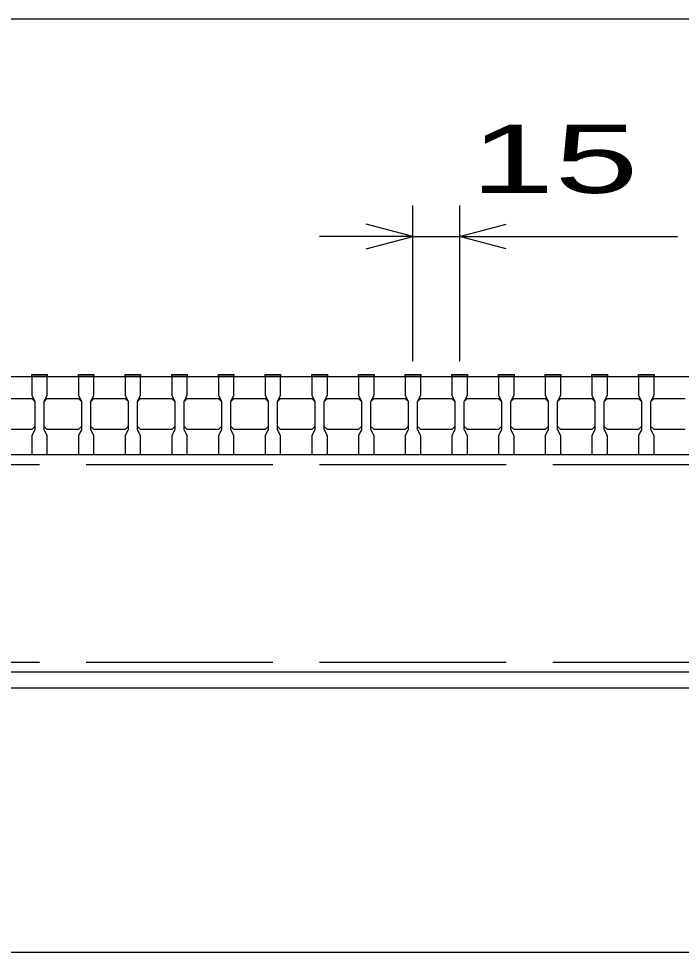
# Model space of a CAD drawing. Units: millimetres, scale not verified. Extents: x -1820 to 1731, y -1282 to 1054.
# Drawn here: x -1213.2 to -1000.2, y -687.5 to -387.5 of the extents above; entities that cross this region are included whole.
import ezdxf
from ezdxf.enums import TextEntityAlignment as Align

# ---------------------------------------------------------------- set-up
doc = ezdxf.new("R2010")
doc.units = ezdxf.units.MM
doc.header["$LTSCALE"] = 10
doc.linetypes.add('DASHED', pattern=[7.5, 6, -1.5])
doc.layers.add('16', color=3, linetype='Continuous', lineweight=25)
doc.layers.add('22', color=4, linetype='Continuous', lineweight=25)
doc.styles.add('ベクトル', font='')
doc.styles.get('ベクトル').set_extended_font_data('ベクトル')

msp = doc.modelspace()

# ---------------------------------------------------------------- linework, layer by layer
at = {"layer": '16'}
for p, q in [((-1419, -502.5), (-424, -502.5)), ((-1209, -502.5), (-1209, -501.8)), ((-1209, -501.8), (-1204, -501.8)), ((-1209, -502.5), (-1209, -508.5)), ((-1204, -502.5), (-1209, -502.5)), ((-1204, -501.8), (-1204, -502.5)), ((-1204, -508.5), (-1204, -502.5)), ((-1194, -502.5), (-1194, -501.8)), ((-1194, -501.8), (-1189, -501.8)), ((-1194, -502.5), (-1194, -508.5)), ((-1189, -502.5), (-1194, -502.5)), ((-1189, -501.8), (-1189, -502.5)), ((-1189, -508.5), (-1189, -502.5)), ((-1179, -502.5), (-1179, -501.8)), ((-1179, -501.8), (-1174, -501.8)), ((-1179, -502.5), (-1179, -508.5)), ((-1174, -502.5), (-1179, -502.5)), ((-1174, -501.8), (-1174, -502.5)), ((-1174, -508.5), (-1174, -502.5)), ((-1164, -502.5), (-1164, -501.8)), ((-1164, -501.8), (-1159, -501.8)), ((-1164, -502.5), (-1164, -508.5)), ((-1159, -502.5), (-1164, -502.5)), ((-1159, -501.8), (-1159, -502.5)), ((-1159, -508.5), (-1159, -502.5)), ((-1149, -502.5), (-1149, -501.8)), ((-1149, -501.8), (-1144, -501.8)), ((-1149, -502.5), (-1149, -508.5)), ((-1144, -502.5), (-1149, -502.5)), ((-1144, -501.8), (-1144, -502.5)), ((-1144, -508.5), (-1144, -502.5)), ((-1134, -502.5), (-1134, -501.8)), ((-1134, -501.8), (-1129, -501.8)), ((-1134, -502.5), (-1134, -508.5)), ((-1129, -502.5), (-1134, -502.5)), ((-1129, -501.8), (-1129, -502.5)), ((-1129, -508.5), (-1129, -502.5)), ((-1119, -502.5), (-1119, -501.8)), ((-1119, -501.8), (-1114, -501.8)), ((-1119, -502.5), (-1119, -508.5)), ((-1114, -502.5), (-1119, -502.5)), ((-1114, -501.8), (-1114, -502.5)), ((-1114, -508.5), (-1114, -502.5)), ((-1104, -502.5), (-1104, -501.8)), ((-1104, -501.8), (-1099, -501.8)), ((-1104, -502.5), (-1104, -508.5)), ((-1099, -502.5), (-1104, -502.5)), ((-1099, -501.8), (-1099, -502.5)), ((-1099, -508.5), (-1099, -502.5)), ((-1089, -502.5), (-1089, -501.8)), ((-1089, -501.8), (-1084, -501.8)), ((-1089, -502.5), (-1089, -508.5)), ((-1084, -502.5), (-1089, -502.5)), ((-1084, -501.8), (-1084, -502.5)), ((-1084, -508.5), (-1084, -502.5)), ((-1074, -502.5), (-1074, -501.8)), ((-1074, -501.8), (-1069, -501.8)), ((-1074, -502.5), (-1074, -508.5)), ((-1069, -502.5), (-1074, -502.5)), ((-1069, -501.8), (-1069, -502.5)), ((-1069, -508.5), (-1069, -502.5)), ((-1059, -502.5), (-1059, -501.8)), ((-1059, -501.8), (-1054, -501.8)), ((-1059, -502.5), (-1059, -508.5)), ((-1054, -502.5), (-1059, -502.5)), ((-1054, -501.8), (-1054, -502.5)), ((-1054, -508.5), (-1054, -502.5)), ((-1044, -502.5), (-1044, -501.8)), ((-1044, -501.8), (-1039, -501.8)), ((-1044, -502.5), (-1044, -508.5)), ((-1039, -502.5), (-1044, -502.5)), ((-1039, -501.8), (-1039, -502.5)), ((-1039, -508.5), (-1039, -502.5)), ((-1029, -502.5), (-1029, -501.8)), ((-1029, -501.8), (-1024, -501.8)), ((-1029, -502.5), (-1029, -508.5)), ((-1024, -502.5), (-1029, -502.5)), ((-1024, -501.8), (-1024, -502.5)), ((-1024, -508.5), (-1024, -502.5)), ((-1014, -502.5), (-1014, -501.8)), ((-1014, -501.8), (-1009, -501.8)), ((-1014, -502.5), (-1014, -508.5)), ((-1009, -502.5), (-1014, -502.5)), ((-1009, -501.8), (-1009, -502.5)), ((-1009, -508.5), (-1009, -502.5)), ((-1219, -509.5), (-1209, -509.5)), ((-1209, -508.5), (-1208, -510.5)), ((-1209, -509.5), (-1208, -510.5)), ((-1205, -510.5), (-1204, -508.5)), ((-1205, -510.5), (-1204, -509.5)), ((-1204, -509.5), (-1194, -509.5)), ((-1194, -508.5), (-1193, -510.5)), ((-1194, -509.5), (-1193, -510.5)), ((-1190, -510.5), (-1189, -508.5)), ((-1190, -510.5), (-1189, -509.5)), ((-1189, -509.5), (-1179, -509.5)), ((-1179, -508.5), (-1178, -510.5)), ((-1179, -509.5), (-1178, -510.5)), ((-1175, -510.5), (-1174, -508.5)), ((-1175, -510.5), (-1174, -509.5)), ((-1174, -509.5), (-1164, -509.5)), ((-1164, -508.5), (-1163, -510.5)), ((-1164, -509.5), (-1163, -510.5)), ((-1160, -510.5), (-1159, -508.5)), ((-1160, -510.5), (-1159, -509.5)), ((-1159, -509.5), (-1149, -509.5)), ((-1149, -508.5), (-1148, -510.5)), ((-1149, -509.5), (-1148, -510.5)), ((-1145, -510.5), (-1144, -508.5)), ((-1145, -510.5), (-1144, -509.5)), ((-1144, -509.5), (-1134, -509.5)), ((-1134, -508.5), (-1133, -510.5)), ((-1134, -509.5), (-1133, -510.5)), ((-1130, -510.5), (-1129, -508.5)), ((-1130, -510.5), (-1129, -509.5)), ((-1129, -509.5), (-1119, -509.5)), ((-1119, -508.5), (-1118, -510.5)), ((-1119, -509.5), (-1118, -510.5)), ((-1115, -510.5), (-1114, -508.5)), ((-1115, -510.5), (-1114, -509.5)), ((-1114, -509.5), (-1104, -509.5)), ((-1104, -508.5), (-1103, -510.5)), ((-1104, -509.5), (-1103, -510.5)), ((-1100, -510.5), (-1099, -508.5)), ((-1100, -510.5), (-1099, -509.5)), ((-1099, -509.5), (-1089, -509.5)), ((-1089, -508.5), (-1088, -510.5)), ((-1089, -509.5), (-1088, -510.5)), ((-1085, -510.5), (-1084, -508.5)), ((-1085, -510.5), (-1084, -509.5)), ((-1084, -509.5), (-1074, -509.5)), ((-1074, -508.5), (-1073, -510.5)), ((-1074, -509.5), (-1073, -510.5)), ((-1070, -510.5), (-1069, -508.5)), ((-1070, -510.5), (-1069, -509.5)), ((-1069, -509.5), (-1059, -509.5)), ((-1059, -508.5), (-1058, -510.5)), ((-1059, -509.5), (-1058, -510.5)), ((-1055, -510.5), (-1054, -508.5)), ((-1055, -510.5), (-1054, -509.5)), ((-1054, -509.5), (-1044, -509.5)), ((-1044, -508.5), (-1043, -510.5)), ((-1044, -509.5), (-1043, -510.5)), ((-1040, -510.5), (-1039, -508.5)), ((-1040, -510.5), (-1039, -509.5)), ((-1039, -509.5), (-1029, -509.5)), ((-1029, -508.5), (-1028, -510.5)), ((-1029, -509.5), (-1028, -510.5)), ((-1025, -510.5), (-1024, -508.5)), ((-1025, -510.5), (-1024, -509.5)), ((-1024, -509.5), (-1014, -509.5)), ((-1014, -508.5), (-1013, -510.5)), ((-1014, -509.5), (-1013, -510.5)), ((-1010, -510.5), (-1009, -508.5)), ((-1010, -510.5), (-1009, -509.5)), ((-1009, -509.5), (-999, -509.5)), ((-1208, -510.5), (-1208, -519.5)), ((-1205, -519.5), (-1205, -510.5)), ((-1193, -510.5), (-1193, -519.5)), ((-1190, -519.5), (-1190, -510.5)), ((-1178, -510.5), (-1178, -519.5)), ((-1175, -519.5), (-1175, -510.5)), ((-1163, -510.5), (-1163, -519.5)), ((-1160, -519.5), (-1160, -510.5)), ((-1148, -510.5), (-1148, -519.5)), ((-1145, -519.5), (-1145, -510.5)), ((-1133, -510.5), (-1133, -519.5)), ((-1130, -519.5), (-1130, -510.5)), ((-1118, -510.5), (-1118, -519.5)), ((-1115, -519.5), (-1115, -510.5)), ((-1103, -510.5), (-1103, -519.5)), ((-1100, -519.5), (-1100, -510.5)), ((-1088, -510.5), (-1088, -519.5)), ((-1085, -519.5), (-1085, -510.5)), ((-1073, -510.5), (-1073, -519.5)), ((-1070, -519.5), (-1070, -510.5)), ((-1058, -510.5), (-1058, -519.5)), ((-1055, -519.5), (-1055, -510.5)), ((-1043, -510.5), (-1043, -519.5)), ((-1040, -519.5), (-1040, -510.5)), ((-1028, -510.5), (-1028, -519.5)), ((-1025, -519.5), (-1025, -510.5)), ((-1013, -510.5), (-1013, -519.5)), ((-1010, -519.5), (-1010, -510.5)), ((-1208, -518.5), (-1209, -519.5)), ((-1204, -519.5), (-1205, -518.5)), ((-1193, -518.5), (-1194, -519.5)), ((-1189, -519.5), (-1190, -518.5)), ((-1178, -518.5), (-1179, -519.5)), ((-1174, -519.5), (-1175, -518.5)), ((-1163, -518.5), (-1164, -519.5)), ((-1159, -519.5), (-1160, -518.5)), ((-1148, -518.5), (-1149, -519.5)), ((-1144, -519.5), (-1145, -518.5)), ((-1133, -518.5), (-1134, -519.5)), ((-1129, -519.5), (-1130, -518.5)), ((-1118, -518.5), (-1119, -519.5)), ((-1114, -519.5), (-1115, -518.5)), ((-1103, -518.5), (-1104, -519.5)), ((-1099, -519.5), (-1100, -518.5)), ((-1088, -518.5), (-1089, -519.5)), ((-1084, -519.5), (-1085, -518.5)), ((-1073, -518.5), (-1074, -519.5)), ((-1069, -519.5), (-1070, -518.5)), ((-1058, -518.5), (-1059, -519.5)), ((-1054, -519.5), (-1055, -518.5)), ((-1043, -518.5), (-1044, -519.5)), ((-1039, -519.5), (-1040, -518.5)), ((-1028, -518.5), (-1029, -519.5)), ((-1024, -519.5), (-1025, -518.5)), ((-1013, -518.5), (-1014, -519.5)), ((-1009, -519.5), (-1010, -518.5)), ((-1209, -519.5), (-1219, -519.5)), ((-1208, -519.5), (-1209, -521.5)), ((-1209, -521.5), (-1209, -527.5)), ((-1204, -521.5), (-1205, -519.5)), ((-1194, -519.5), (-1204, -519.5)), ((-1204, -527.5), (-1204, -521.5)), ((-1193, -519.5), (-1194, -521.5)), ((-1194, -521.5), (-1194, -527.5)), ((-1189, -521.5), (-1190, -519.5)), ((-1179, -519.5), (-1189, -519.5)), ((-1189, -527.5), (-1189, -521.5)), ((-1178, -519.5), (-1179, -521.5)), ((-1179, -521.5), (-1179, -527.5)), ((-1174, -521.5), (-1175, -519.5)), ((-1164, -519.5), (-1174, -519.5)), ((-1174, -527.5), (-1174, -521.5)), ((-1163, -519.5), (-1164, -521.5)), ((-1164, -521.5), (-1164, -527.5)), ((-1159, -521.5), (-1160, -519.5)), ((-1149, -519.5), (-1159, -519.5)), ((-1159, -527.5), (-1159, -521.5)), ((-1148, -519.5), (-1149, -521.5)), ((-1149, -521.5), (-1149, -527.5)), ((-1144, -521.5), (-1145, -519.5)), ((-1134, -519.5), (-1144, -519.5)), ((-1144, -527.5), (-1144, -521.5)), ((-1133, -519.5), (-1134, -521.5)), ((-1134, -521.5), (-1134, -527.5)), ((-1129, -521.5), (-1130, -519.5)), ((-1119, -519.5), (-1129, -519.5)), ((-1129, -527.5), (-1129, -521.5)), ((-1118, -519.5), (-1119, -521.5)), ((-1119, -521.5), (-1119, -527.5)), ((-1114, -521.5), (-1115, -519.5)), ((-1104, -519.5), (-1114, -519.5)), ((-1114, -527.5), (-1114, -521.5)), ((-1103, -519.5), (-1104, -521.5)), ((-1104, -521.5), (-1104, -527.5)), ((-1099, -521.5), (-1100, -519.5)), ((-1089, -519.5), (-1099, -519.5)), ((-1099, -527.5), (-1099, -521.5)), ((-1088, -519.5), (-1089, -521.5)), ((-1089, -521.5), (-1089, -527.5)), ((-1084, -521.5), (-1085, -519.5)), ((-1074, -519.5), (-1084, -519.5)), ((-1084, -527.5), (-1084, -521.5)), ((-1073, -519.5), (-1074, -521.5)), ((-1074, -521.5), (-1074, -527.5)), ((-1069, -521.5), (-1070, -519.5)), ((-1059, -519.5), (-1069, -519.5)), ((-1069, -527.5), (-1069, -521.5)), ((-1058, -519.5), (-1059, -521.5)), ((-1059, -521.5), (-1059, -527.5)), ((-1054, -521.5), (-1055, -519.5)), ((-1044, -519.5), (-1054, -519.5)), ((-1054, -527.5), (-1054, -521.5)), ((-1043, -519.5), (-1044, -521.5)), ((-1044, -521.5), (-1044, -527.5)), ((-1039, -521.5), (-1040, -519.5)), ((-1029, -519.5), (-1039, -519.5)), ((-1039, -527.5), (-1039, -521.5)), ((-1028, -519.5), (-1029, -521.5)), ((-1029, -521.5), (-1029, -527.5)), ((-1024, -521.5), (-1025, -519.5)), ((-1014, -519.5), (-1024, -519.5)), ((-1024, -527.5), (-1024, -521.5)), ((-1013, -519.5), (-1014, -521.5)), ((-1014, -521.5), (-1014, -527.5)), ((-1009, -521.5), (-1010, -519.5)), ((-999, -519.5), (-1009, -519.5)), ((-1009, -527.5), (-1009, -521.5)), ((-1419, -527.5), (-424, -527.5)), ((-1416.5, -527.5), (-426.5, -527.5)), ((-1209, -527.5), (-1204, -527.5)), ((-1194, -527.5), (-1189, -527.5)), ((-1179, -527.5), (-1174, -527.5)), ((-1164, -527.5), (-1159, -527.5)), ((-1149, -527.5), (-1144, -527.5)), ((-1134, -527.5), (-1129, -527.5)), ((-1119, -527.5), (-1114, -527.5)), ((-1104, -527.5), (-1099, -527.5)), ((-1089, -527.5), (-1084, -527.5)), ((-1074, -527.5), (-1069, -527.5)), ((-1059, -527.5), (-1054, -527.5)), ((-1044, -527.5), (-1039, -527.5)), ((-1029, -527.5), (-1024, -527.5)), ((-1014, -527.5), (-1009, -527.5)), ((-426.5, -597.5), (-1416.5, -597.5)), ((-426.5, -597.5), (-1416.5, -597.5)), ((-1416.5, -602.5), (-426.5, -602.5))]:
    msp.add_line(p, q, dxfattribs=at)
at = {"layer": '16', "linetype": 'DASHED'}
for p, q in [((-1416.5, -530.7), (-426.5, -530.7)), ((-1416.5, -594.3), (-426.5, -594.3))]:
    msp.add_line(p, q, dxfattribs=at)
at = {"layer": '22'}
for p, q in [((-1419, -387.5), (-424, -387.5)), ((-1086.5, -497.5), (-1086.5, -447.5)), ((-1071.5, -447.5), (-1071.5, -497.5)), ((-1086.5, -457.5), (-1101.5, -453.5)), ((-1071.5, -457.5), (-1056.5, -453.5)), ((-1086.5, -457.5), (-1116.5, -457.5)), ((-1101.5, -461.5), (-1086.5, -457.5)), ((-1086.5, -457.5), (-1071.5, -457.5)), ((-1056.5, -461.5), (-1071.5, -457.5)), ((-1071.5, -457.5), (-1001.5, -457.5)), ((-1416.5, -687.5), (-426.5, -687.5))]:
    msp.add_line(p, q, dxfattribs=at)

# ---------------------------------------------------------------- texts
at = {"layer": '22', "color": 2, "style": 'ベクトル', "width": 1.65}
msp.add_text(' 15 ', height=21.99, dxfattribs=at).set_placement((-1081.5, -432.5), align=Align.MIDDLE_LEFT)

doc.saveas('drawing.dxf')
